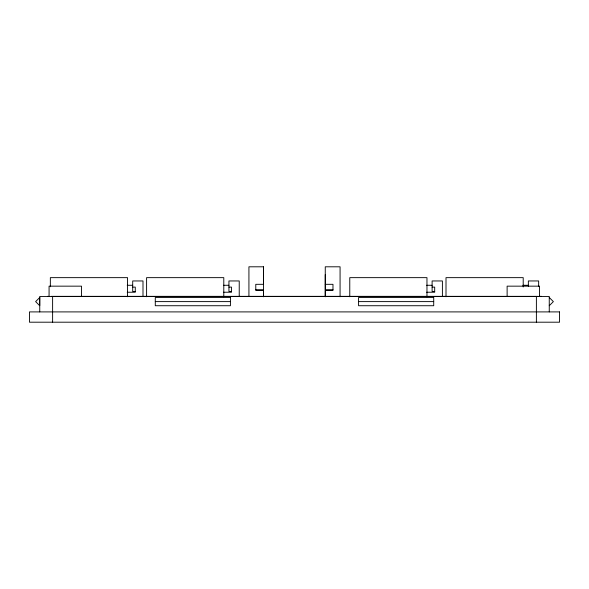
<?xml version="1.0" encoding="UTF-8"?>
<svg xmlns="http://www.w3.org/2000/svg" width="589" height="589" viewBox="0 0 589 589"><rect width="100%" height="100%" fill="white"/><g stroke="black" fill="none" stroke-linecap="round" stroke-linejoin="round"><path stroke-width="0.88" d="M50.352 286.747L50.352 277.647L127.555 277.647L127.555 296.753M142.994 296.414L142.994 280.953L132.702 280.953L132.702 291.43L135.271 291.43M146.595 296.753L146.595 277.647L223.791 277.647L223.791 296.753M239.23 296.414L239.23 280.953L228.937 280.953L228.937 291.43L231.514 291.43M248.926 296.444L248.926 266.802L263.497 266.802L263.497 284.318L255.781 284.318L255.781 290.465L263.497 290.465M263.497 296.444L263.497 266.802M325.261 296.444L325.261 274.651M349.77 296.753L349.77 277.647L426.966 277.647L426.966 296.753M442.405 296.414L442.405 280.953L432.112 280.953L432.112 291.43L434.689 291.43M446.006 296.753L446.006 277.647L523.209 277.647L523.209 286.983M528.355 286.225L528.355 280.953L538.648 280.953L538.648 286.409M549.257 305.728L553.373 301.612L549.257 297.497M325.261 284.318L332.976 284.318L332.976 290.465L325.261 290.465L325.261 296.804M127.224 285.275L132.702 285.275M223.467 285.275L228.937 285.275M426.642 285.275L432.112 285.275M522.885 285.275L528.355 285.275M132.702 287.108L135.271 287.108L135.271 292.232L127.224 292.232M228.937 287.108L231.514 287.108L231.514 292.232L223.467 292.232M432.112 287.108L434.689 287.108L434.689 292.232L426.642 292.232M255.781 289.7L263.497 289.7L263.497 296.804M332.976 289.7L325.261 289.7L325.261 266.802L340.074 266.802L340.074 296.768M47.466 296.341L48.968 296.341M51.28 296.341L537.72 296.341M538.964 296.341L541.534 296.341M155.282 301.612L230.424 301.612M358.576 301.612L433.718 301.612M549.257 311.905L549.257 296.466L39.743 296.466L39.743 311.905M539.546 296.267L539.546 286.158L507.122 286.158L507.122 296.267M536.388 296.466L536.388 322.198M81.496 296.267L81.496 286.158L49.071 286.158L49.071 296.267M52.612 296.466L52.612 322.198M39.743 297.497L39.743 305.728L35.627 301.612L39.743 297.497M230.424 297.497L155.282 297.497L155.282 305.728L230.424 305.728L230.424 297.497M433.718 297.497L358.576 297.497L358.576 305.728L433.718 305.728L433.718 297.497M559.55 311.905L29.45 311.905L29.45 322.198L559.55 322.198L559.55 311.905"/></g></svg>
